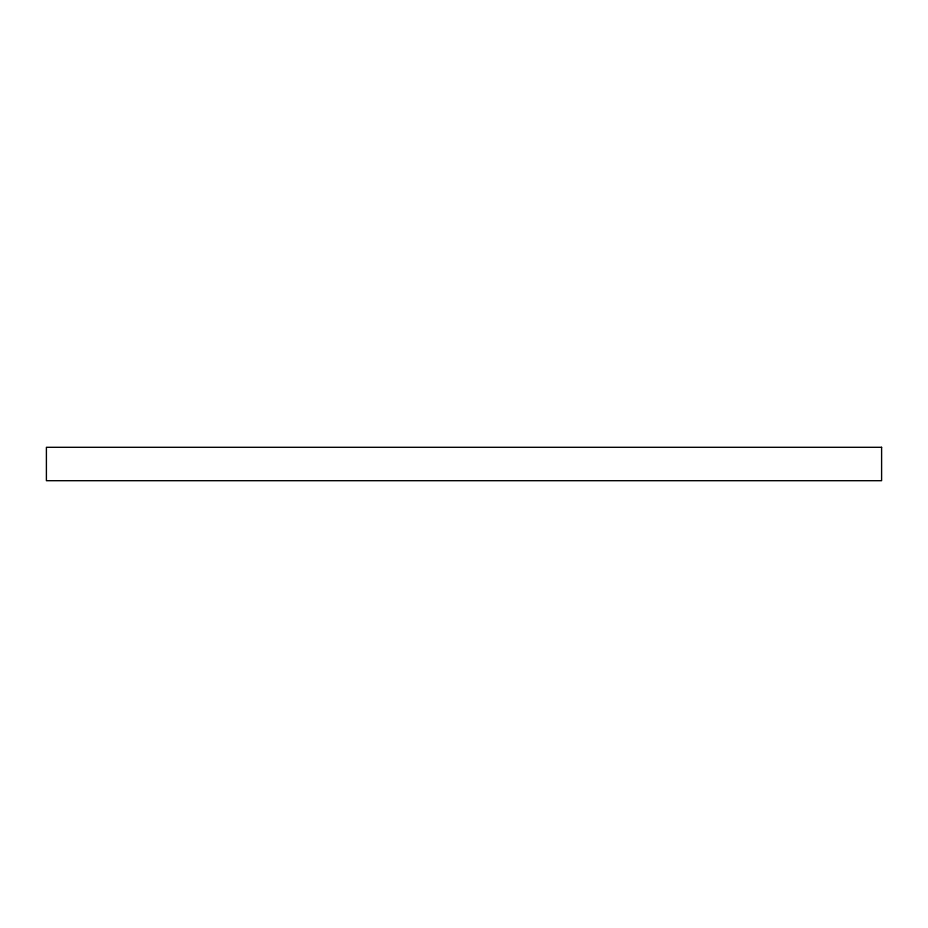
<?xml version="1.0" encoding="UTF-8"?>
<svg xmlns="http://www.w3.org/2000/svg" width="928" height="928" viewBox="0 0 928 928"><rect width="100%" height="100%" fill="white"/><g stroke="black" fill="none" stroke-linecap="round" stroke-linejoin="round"><path stroke-width="1.39" d="M881.6 447.296L46.4 447.296L46.4 480.704L881.6 480.704L881.6 447.296"/></g></svg>
